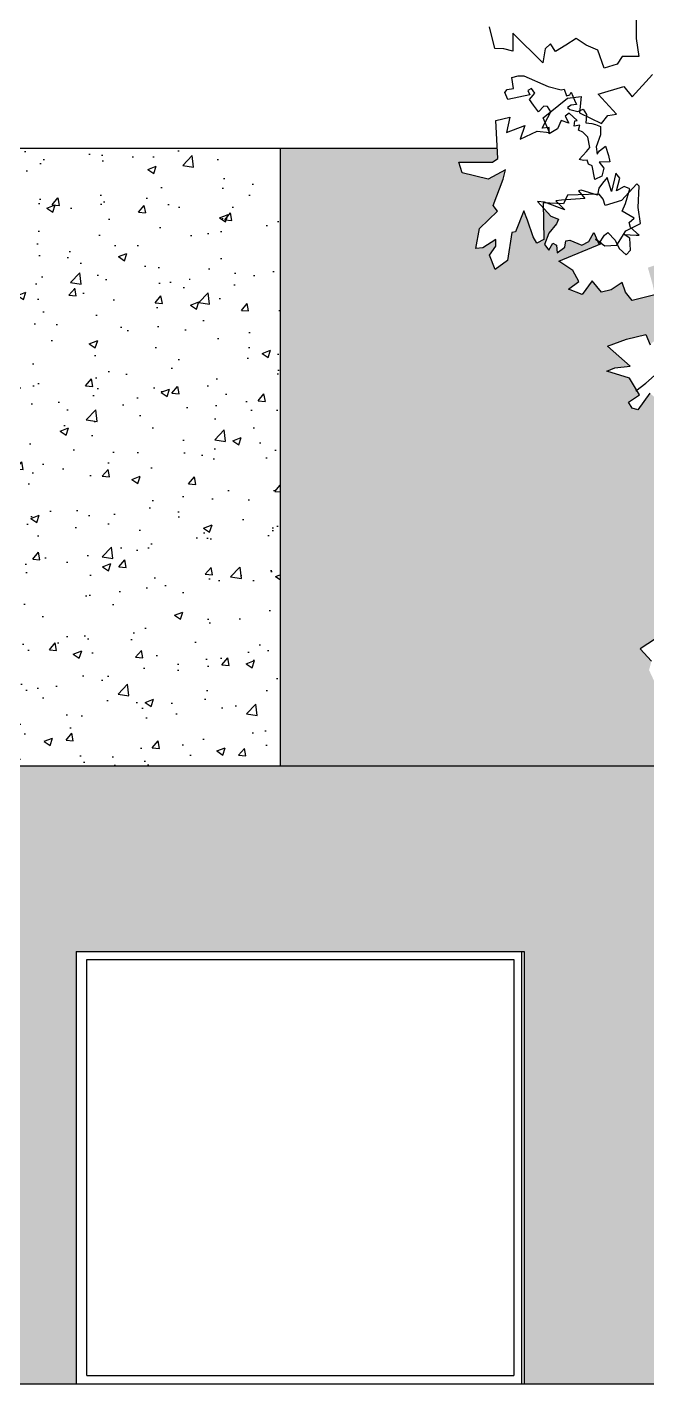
# Model space of a CAD drawing. Header units: millimetres. Extents: x -4534 to 16991, y -2575 to 14176.
# Drawn here: x 7261 to 7562, y 13188 to 13847 of the extents above; entities that cross this region are included whole.
import ezdxf

# ---------------------------------------------------------------- set-up
doc = ezdxf.new("R2010")
doc.units = ezdxf.units.MM
doc.layers.add('Albero_foglie', color=104, linetype='Continuous')
doc.layers.add('MURO', color=44, linetype='Continuous')

msp = doc.modelspace()

# ---------------------------------------------------------------- hatches: boundary and pattern name
h = msp.add_hatch()
h.set_pattern_fill('AR-CONC', color=256, scale=0.23)
h.paths.add_polyline_path([(7384.17, 13788.07), (6712.67, 13788.07), (6712.67, 13488.07), (6715.45, 13488.07), (6715.45, 13698.07), (7220.97, 13698.07), (7220.97, 13488.07), (7384.17, 13488.07)])
h = msp.add_hatch()
h.set_pattern_fill('AR-CONC', color=256, scale=0.23)
h.paths.add_polyline_path([(7285.18, 13398.07), (7501.42, 13398.07), (7502.75, 13398.07), (7502.75, 13188.07), (7725.58, 13188.07), (7725.58, 13398.07), (7814.02, 13398.07), (7805.27, 13435.21), (7776.5, 13482.75), (7770.57, 13488.07), (6712.67, 13488.07), (6712.67, 13398.07), (7168.78, 13398.07), (7168.78, 13188.07), (7285.18, 13188.07)])
h.paths.add_polyline_path([(7975.16, 13488.07), (7851.53, 13488.07), (7850.06, 13480.69), (7850.44, 13469.17), (7849.96, 13453.23), (7847.92, 13439.86), (7849.32, 13414.48), (7849.51, 13398.07), (7975.16, 13398.07)])
h.paths.add_polyline_path([(7799.26, 13488.07), (7781.79, 13488.07), (7800.95, 13461.71)], flags=17)
at = {"layer": 'MURO'}
h = msp.add_hatch(dxfattribs=at)
h.set_pattern_fill('GRAVEL', color=256, scale=2)
h.paths.add_polyline_path([(8319.27, 13788.07), (8130.65, 13788.07), (8130.93, 13787.06), (8137.26, 13785.8), (8140.35, 13779.92), (8139.46, 13772.2), (8134.47, 13776.82), (8132.12, 13771.7), (8129.02, 13769.36), (8127.25, 13770.37), (8124.18, 13772.28), (8102.85, 13770.7), (8100.41, 13764.55), (8108.77, 13766.83), (8112.75, 13768.66), (8114.77, 13755.76), (8117.56, 13756.52), (8124.77, 13754.75), (8135.79, 13755.51), (8134.64, 13751.46), (8132.43, 13748.62), (8129.2, 13744), (8121.16, 13743.3), (8118.19, 13743.24), (8114.39, 13740.71), (8109.38, 13737.11), (8102.68, 13739.76), (8097.61, 13739.13), (8094.58, 13742.04), (8070.7, 13729.4), (8068.22, 13726.93), (8074.41, 13719.51), (8073.17, 13715.19), (8085.54, 13717.04), (8087.4, 13715.8), (8085.54, 13710.86), (8083.07, 13710.86), (8082.45, 13707.15), (8089.26, 13701.59), (8091.73, 13701.59), (8097.3, 13700.36), (8091.11, 13695.41), (8104.1, 13690.47), (8107.81, 13688.61), (8094.82, 13679.96), (8090.49, 13681.82), (8089.26, 13683.67), (8081.21, 13680.58), (8081.83, 13676.87), (8091.11, 13673.78), (8085.54, 13657.72), (8081.83, 13663.28), (8078.12, 13662.66), (8083.69, 13652.15), (8080.6, 13645.36), (8070.7, 13644.74), (8065.13, 13639.8), (8062.66, 13634.23), (8057.09, 13628.05), (8053.38, 13628.67), (8045.53, 13624.84), (8038.25, 13631.14), (8025.63, 13628.72), (8020.29, 13623.87), (8008.15, 13631.63), (7997.26, 13627.65), (7990.57, 13626.32), (7995.25, 13621.64), (7992.58, 13618.97), (7985.89, 13621.64), (7985.89, 13616.96), (7977.86, 13619.64), (7975.86, 13615.63), (7973.18, 13612.29), (7967.16, 13618.3), (7970.51, 13610.28), (7968.5, 13606.94), (7963.82, 13610.95), (7963.15, 13618.3), (7956.46, 13614.29), (7947.77, 13611.16), (7943.33, 13614.13), (7938.28, 13617.39), (7929.81, 13620.65), (7927.96, 13609.52), (7923.63, 13596.55), (7931.05, 13591.6), (7926.72, 13584.8), (7923.63, 13578.01), (7925.48, 13576.15), (7921.77, 13574.92), (7914.97, 13581.71), (7913.73, 13585.42), (7905.69, 13586.66), (7908.78, 13582.95), (7908.78, 13576.15), (7907.72, 13571.89), (7910.38, 13570.11), (7912.23, 13564.57), (7903.6, 13557.18), (7903.6, 13555.33), (7889.42, 13565.19), (7882.02, 13562.11), (7880.17, 13564.57), (7873.39, 13561.49), (7871.54, 13557.18), (7867.84, 13555.33), (7865.53, 13558.21), (7851.53, 13488.07), (7975.16, 13488.07), (7975.16, 13188.07), (8319.27, 13188.07)])
h.paths.add_polyline_path([(6569.27, 13788.07), (6319.27, 13788.07), (6319.27, 13188.07), (6569.27, 13188.07)])
h.paths.add_polyline_path([(7744.01, 13511.16), (7736.6, 13514.76), (7726.8, 13510.72), (7714.16, 13515.44), (7703.08, 13509.92), (7673.2, 13509.5), (7655.33, 13509.45), (7646.94, 13504.48), (7645.96, 13502.78), (7641.73, 13498.18), (7641.07, 13494.26), (7634.56, 13495.96), (7630.28, 13490.49), (7627.79, 13500.76), (7625.47, 13498.7), (7623.93, 13494.83), (7620.67, 13499.42), (7618.09, 13500.45), (7608.54, 13495.29), (7605.53, 13498.56), (7601.83, 13500.97), (7608.32, 13506.75), (7587.85, 13508.08), (7592.13, 13513.55), (7592.33, 13517.06), (7587.89, 13516.44), (7586.91, 13522.22), (7585.92, 13528.01), (7580.29, 13529.66), (7574.71, 13532.19), (7566.15, 13528.73), (7563.41, 13534.62), (7564.54, 13538.95), (7559.16, 13544.99), (7566.49, 13549.85), (7575.31, 13557.69), (7567.66, 13562.55), (7575.66, 13571.32), (7582, 13574.47), (7588.92, 13572.3), (7591.09, 13571.74), (7590.59, 13562.96), (7593.53, 13560.58), (7600.65, 13561.93), (7596.42, 13557.33), (7600.92, 13551.34), (7601.49, 13546.03), (7608.2, 13547.83), (7610.26, 13553), (7614.65, 13552.74), (7614.39, 13555.83), (7615.01, 13558.88), (7609.07, 13562.75), (7610.66, 13567.5), (7606.73, 13575.66), (7600.9, 13573.8), (7598.93, 13577.88), (7595.27, 13575.45), (7592.38, 13578.71), (7592.78, 13585.73), (7593.92, 13590.06), (7598.82, 13591.1), (7592.2, 13598.53), (7595.45, 13601.42), (7601.91, 13598.84), (7603.09, 13604.06), (7611.14, 13606.22), (7609.23, 13611.18), (7616.6, 13616.91), (7626.12, 13619.54), (7635.5, 13624.4), (7632.53, 13626.18), (7620.19, 13631.16), (7577.66, 13636.16), (7577.23, 13641.77), (7576.36, 13644.36), (7579.82, 13642.64), (7585.25, 13646.17), (7576.35, 13659.46), (7573.33, 13662.05), (7571.86, 13664.73), (7571.27, 13664.99), (7570.3, 13663.27), (7563.82, 13669.08), (7557.94, 13660.95), (7555.19, 13661.81), (7553.4, 13664.78), (7558.72, 13668.26), (7553.84, 13676.29), (7542.83, 13679.73), (7546.82, 13681.36), (7554.19, 13682.22), (7543.17, 13691.87), (7552.41, 13695.33), (7561.85, 13697.51), (7563.95, 13692.62), (7569.33, 13697.74), (7567.91, 13700.45), (7572.53, 13702.18), (7573.07, 13702.92), (7573.52, 13708.22), (7571.55, 13716.39), (7573.69, 13719.35), (7576.79, 13724.42), (7574, 13727.56), (7566.55, 13731.26), (7562.83, 13730), (7565.06, 13722.2), (7566.25, 13716.84), (7555.27, 13714.08), (7552, 13718.12), (7550.28, 13722.74), (7544.96, 13719.27), (7540.24, 13718.18), (7535.76, 13723.66), (7530.96, 13717), (7524.35, 13719.52), (7529.3, 13723.26), (7526.46, 13728.69), (7519.55, 13733.12), (7540.37, 13741.71), (7539.48, 13742.36), (7539, 13741.65), (7536.61, 13747.13), (7534.21, 13742.68), (7530.78, 13740.97), (7524.96, 13743.36), (7522.91, 13743.02), (7522.57, 13739.94), (7518.8, 13737.2), (7518.46, 13740.97), (7516.74, 13741.99), (7514.69, 13738.57), (7512.63, 13741.31), (7514.69, 13746.78), (7518.46, 13751.23), (7519.48, 13753.63), (7515.72, 13755), (7512.03, 13759.06), (7512.25, 13743.7), (7508.96, 13741.98), (7507.05, 13745), (7504.32, 13753.1), (7502.65, 13757.58), (7498.58, 13747.43), (7496.73, 13747.13), (7494.65, 13733.49), (7488.7, 13729.2), (7485.92, 13736.11), (7489.03, 13740.41), (7488.97, 13743.73), (7482.74, 13739.63), (7479.23, 13739.3), (7480.98, 13749.09), (7489.85, 13757.41), (7487.75, 13760.16), (7492.56, 13773.05), (7493.74, 13777.52), (7485.2, 13773.05), (7472.61, 13776), (7471.06, 13781.21), (7487.44, 13781.25), (7490, 13783.08), (7489.71, 13788.07), (7384.17, 13788.07), (7384.17, 13488.07), (7770.57, 13488.07), (7766.7, 13491.54), (7760.77, 13498.55)])

# ---------------------------------------------------------------- linework, layer by layer
for p, q in [((6569.27, 13788.07), (7384.17, 13788.07)), ((7384.17, 13788.07), (7384.17, 13488.07)), ((7384.17, 13788.07), (7489.71, 13788.07)), ((6712.67, 13488.07), (7770.57, 13488.07)), ((7285.18, 13398.07), (7285.18, 13188.07)), ((7285.18, 13398.07), (7501.42, 13398.07)), ((7501.42, 13398.07), (7501.42, 13188.07)), ((7501.42, 13398.07), (7502.75, 13398.07)), ((7502.75, 13398.07), (7502.75, 13188.07)), ((6140.9, 13188.07), (8523.68, 13188.07)), ((7290.28, 13192.07), (7497.68, 13192.07))]:
    msp.add_line(p, q)
msp.add_lwpolyline([(7290.28, 13192.07), (7290.28, 13394.07), (7497.68, 13394.07), (7497.68, 13192.07)])
at = {"layer": 'Albero_foglie'}
for p, q in [((7488.47, 13836.38), (7485.98, 13846.94)), ((7557.18, 13853.03), (7557.18, 13841.23)), ((7511.78, 13829.42), (7497.18, 13843.84)), ((7497.18, 13843.84), (7497.18, 13835.14)), ((7527.95, 13841.23), (7522.98, 13838.12)), ((7532.93, 13838.12), (7527.95, 13841.23)), ((7557.18, 13841.23), (7558.43, 13832.53)), ((7492.92, 13836.3), (7488.47, 13836.38)), ((7497.18, 13835.14), (7492.92, 13836.3)), ((7513.02, 13836.26), (7511.78, 13829.42)), ((7515.51, 13838.74), (7513.02, 13836.26)), ((7518, 13835.01), (7515.51, 13838.74)), ((7522.98, 13838.12), (7518, 13835.01)), ((7538.52, 13835.63), (7532.93, 13838.12)), ((7541.63, 13826.94), (7538.52, 13835.63)), ((7547.85, 13828.8), (7541.63, 13826.94)), ((7550.34, 13832.53), (7547.85, 13828.8)), ((7558.43, 13832.53), (7550.34, 13832.53)), ((7496.75, 13822.37), (7499.91, 13823.08)), ((7497.63, 13816.93), (7496.75, 13822.37)), ((7499.91, 13823.08), (7502.55, 13823.16)), ((7502.55, 13823.16), (7514.33, 13817.98)), ((7555.25, 13812.89), (7565.14, 13823.75)), ((7493.41, 13815), (7494.56, 13816.58)), ((7494.82, 13811.66), (7493.41, 13815)), ((7494.56, 13816.58), (7497.63, 13816.93)), ((7505.46, 13813.86), (7494.82, 13811.66)), ((7506.25, 13817.02), (7504.49, 13815.96)), ((7504.49, 13815.96), (7505.46, 13813.86)), ((7505.28, 13811.66), (7507.92, 13814.73)), ((7507.92, 13814.73), (7506.25, 13817.02)), ((7514.33, 13817.98), (7520.66, 13816.4)), ((7520.66, 13816.4), (7522.24, 13816.75)), ((7522.24, 13816.75), (7523.3, 13813.5)), ((7523.3, 13813.5), (7524.88, 13813.86)), ((7524.88, 13813.86), (7525.58, 13815.17)), ((7525.58, 13815.17), (7527.25, 13811.4)), ((7538.65, 13814.24), (7551.12, 13817.92)), ((7547.57, 13804.52), (7538.65, 13814.24)), ((7551.12, 13817.92), (7555.25, 13812.89)), ((7507.22, 13808.94), (7505.28, 13811.66)), ((7509.77, 13805.69), (7507.22, 13808.94)), ((7512.31, 13808.41), (7509.77, 13805.69)), ((7511.99, 13802.8), (7523.76, 13812.3)), ((7514.16, 13808.32), (7512.31, 13808.41)), ((7515.74, 13805.69), (7514.16, 13808.32)), ((7525.5, 13808.85), (7523.74, 13807.8)), ((7523.74, 13807.8), (7524.97, 13806.74)), ((7523.76, 13812.3), (7530.51, 13813.16)), ((7528.22, 13809.29), (7525.5, 13808.85)), ((7527.25, 13811.4), (7528.22, 13809.29)), ((7528.84, 13805.78), (7531.39, 13807.01)), ((7530.51, 13813.16), (7529.66, 13805.18)), ((7531.39, 13807.01), (7532.97, 13804.37)), ((7488.94, 13801.44), (7495.81, 13803.03)), ((7490, 13783.08), (7488.94, 13801.44)), ((7495.81, 13803.03), (7494.15, 13795.63)), ((7511.53, 13797.78), (7515.74, 13805.69)), ((7515.04, 13795.69), (7511.99, 13802.8)), ((7520.67, 13801.47), (7518.91, 13797.43)), ((7524.45, 13800.16), (7520.67, 13801.47)), ((7524.53, 13804.99), (7522.69, 13803.58)), ((7522.69, 13803.58), (7524.45, 13800.16)), ((7528.49, 13801.39), (7524.53, 13804.99)), ((7524.97, 13806.74), (7528.84, 13805.78)), ((7527.08, 13798.75), (7527.35, 13801.3)), ((7527.35, 13801.3), (7528.49, 13801.39)), ((7529.66, 13805.18), (7540.23, 13800.01)), ((7532.8, 13802.18), (7532.71, 13800.33)), ((7532.97, 13804.37), (7532.8, 13802.18)), ((7540.23, 13800.01), (7543.41, 13803.85)), ((7543.41, 13803.85), (7547.57, 13804.52)), ((7494.15, 13795.63), (7503.11, 13798.98)), ((7503.11, 13798.98), (7500.84, 13792.44)), ((7500.84, 13792.44), (7508.99, 13796.37)), ((7508.99, 13796.37), (7515.04, 13795.69)), ((7514.96, 13798.05), (7511.53, 13797.78)), ((7514.96, 13795.06), (7514.96, 13798.05)), ((7518.91, 13797.43), (7514.96, 13795.06)), ((7529.81, 13799.19), (7527.08, 13798.75)), ((7529.2, 13796.73), (7529.81, 13799.19)), ((7531.22, 13795.85), (7529.2, 13796.73)), ((7533.59, 13793.39), (7531.22, 13795.85)), ((7532.71, 13800.33), (7535.61, 13799.98)), ((7535.61, 13799.98), (7537.37, 13799.54)), ((7537.37, 13799.54), (7539.74, 13798.58)), ((7539.83, 13794.45), (7537.64, 13788.65)), ((7539.74, 13798.58), (7539.74, 13795.59)), ((7539.74, 13795.59), (7539.83, 13794.45)), ((7532.98, 13786.46), (7534.56, 13788.3)), ((7534.56, 13788.3), (7533.59, 13793.39)), ((7537.64, 13788.65), (7538.25, 13785.14)), ((7539.4, 13786.72), (7542.21, 13789)), ((7542.21, 13789), (7543.7, 13784.52)), ((7471.06, 13781.21), (7487.44, 13781.25)), ((7472.61, 13776), (7471.06, 13781.21)), ((7487.44, 13781.25), (7490, 13783.08)), ((7529.38, 13782.5), (7532.98, 13786.46)), ((7531.49, 13781.98), (7529.38, 13782.5)), ((7533.42, 13782.24), (7531.49, 13781.98)), ((7534.04, 13780.22), (7533.42, 13782.24)), ((7538.25, 13785.14), (7539.4, 13786.72)), ((7544.41, 13781.36), (7539.13, 13781.19)), ((7539.13, 13781.19), (7541.42, 13778.38)), ((7543.7, 13784.52), (7544.41, 13781.36)), ((7485.2, 13773.05), (7472.61, 13776)), ((7493.74, 13777.52), (7485.2, 13773.05)), ((7492.56, 13773.05), (7493.74, 13777.52)), ((7535.71, 13779.43), (7534.04, 13780.22)), ((7537.03, 13772.76), (7535.71, 13779.43)), ((7540.46, 13774.51), (7537.03, 13772.76)), ((7541.42, 13778.38), (7540.46, 13774.51)), ((7547.22, 13775.87), (7545.17, 13766.97)), ((7549.28, 13773.47), (7547.22, 13775.87)), ((7487.75, 13760.16), (7492.56, 13773.05)), ((7530.44, 13767.66), (7529.07, 13767.31)), ((7538.32, 13765.26), (7530.44, 13767.66)), ((7539, 13768.68), (7538.32, 13765.26)), ((7540.72, 13771.08), (7539, 13768.68)), ((7543.11, 13773.81), (7540.72, 13771.08)), ((7545.17, 13766.97), (7543.11, 13773.81)), ((7547.57, 13767.31), (7549.28, 13773.47)), ((7551.33, 13769.37), (7547.57, 13767.31)), ((7557.52, 13770.74), (7550.04, 13762.64)), ((7554.07, 13768.34), (7551.33, 13769.37)), ((7552.02, 13761.15), (7554.07, 13768.34)), ((7558.67, 13769.51), (7557.52, 13770.74)), ((7558.19, 13759.21), (7558.67, 13769.51)), ((7512.63, 13761.84), (7509.21, 13762.18)), ((7509.21, 13762.18), (7515.72, 13755)), ((7521.82, 13760.93), (7512, 13761.47)), ((7512, 13761.47), (7512.25, 13743.7)), ((7522.57, 13758.08), (7512.63, 13761.84)), ((7520.85, 13762.87), (7518.11, 13762.52)), ((7518.11, 13762.52), (7522.57, 13758.08)), ((7532.15, 13763.55), (7520.85, 13762.87)), ((7523.73, 13765.27), (7521.82, 13760.93)), ((7539.11, 13765.63), (7523.73, 13765.27)), ((7529.07, 13767.31), (7532.15, 13763.55)), ((7541.14, 13763.34), (7539.11, 13765.63)), ((7542.13, 13760.18), (7541.14, 13763.34)), ((7550.04, 13762.64), (7542.13, 13760.18)), ((7550.31, 13757.39), (7552.02, 13761.15)), ((7480.98, 13749.09), (7489.85, 13757.41)), ((7489.85, 13757.41), (7487.75, 13760.16)), ((7502.65, 13757.58), (7498.58, 13747.43)), ((7504.32, 13753.1), (7502.65, 13757.58)), ((7515.72, 13755), (7519.48, 13753.63)), ((7556.13, 13753.97), (7550.31, 13757.39)), ((7559.19, 13751.54), (7558.19, 13759.21)), ((7479.23, 13739.3), (7480.98, 13749.09)), ((7507.05, 13745), (7504.32, 13753.1)), ((7518.46, 13751.23), (7514.69, 13746.78)), ((7519.48, 13753.63), (7518.46, 13751.23)), ((7547.68, 13740.94), (7552.12, 13747.86)), ((7552.12, 13747.86), (7559.19, 13751.54)), ((7553.73, 13751.92), (7556.13, 13753.97)), ((7554.42, 13749.52), (7553.73, 13751.92)), ((7558.53, 13745.76), (7554.42, 13749.52)), ((7488.97, 13743.73), (7482.74, 13739.63)), ((7489.03, 13740.41), (7488.97, 13743.73)), ((7496.73, 13747.13), (7494.65, 13733.49)), ((7498.58, 13747.43), (7496.73, 13747.13)), ((7508.96, 13741.98), (7507.05, 13745)), ((7512.25, 13743.7), (7508.96, 13741.98)), ((7514.69, 13746.78), (7512.63, 13741.31)), ((7512.63, 13741.31), (7514.69, 13738.57)), ((7514.69, 13738.57), (7516.74, 13741.99)), ((7516.74, 13741.99), (7518.46, 13740.97)), ((7519.55, 13733.12), (7540.37, 13741.71)), ((7522.57, 13739.94), (7522.91, 13743.02)), ((7522.91, 13743.02), (7524.96, 13743.36)), ((7524.96, 13743.36), (7530.78, 13740.97)), ((7530.78, 13740.97), (7534.21, 13742.68)), ((7534.21, 13742.68), (7536.61, 13747.13)), ((7536.61, 13747.13), (7539, 13741.65)), ((7540.37, 13741.71), (7537.41, 13743.85)), ((7537.41, 13743.85), (7541.85, 13740.65)), ((7539, 13741.65), (7541.74, 13745.76)), ((7541.74, 13745.76), (7543.46, 13747.13)), ((7543.46, 13747.13), (7546.88, 13743.36)), ((7546.88, 13743.36), (7548.94, 13739.26)), ((7554.07, 13744.39), (7551.33, 13746.1)), ((7551.33, 13746.1), (7557.16, 13745.76)), ((7554.42, 13738.57), (7554.07, 13744.39)), ((7557.16, 13745.76), (7558.53, 13745.76)), ((7482.74, 13739.63), (7479.23, 13739.3)), ((7485.92, 13736.11), (7489.03, 13740.41)), ((7488.7, 13729.2), (7485.92, 13736.11)), ((7518.46, 13740.97), (7518.8, 13737.2)), ((7518.8, 13737.2), (7522.57, 13739.94)), ((7541.85, 13740.65), (7547.68, 13740.94)), ((7548.94, 13739.26), (7552.36, 13736.18)), ((7552.36, 13736.18), (7554.42, 13738.57)), ((7494.65, 13733.49), (7488.7, 13729.2)), ((7526.46, 13728.69), (7519.55, 13733.12)), ((7529.3, 13723.26), (7526.46, 13728.69)), ((7524.35, 13719.52), (7529.3, 13723.26)), ((7535.76, 13723.66), (7530.96, 13717)), ((7540.24, 13718.18), (7535.76, 13723.66)), ((7550.28, 13722.74), (7544.96, 13719.27)), ((7552, 13718.12), (7550.28, 13722.74)), ((7530.96, 13717), (7524.35, 13719.52)), ((7544.96, 13719.27), (7540.24, 13718.18)), ((7555.27, 13714.08), (7552, 13718.12)), ((7566.25, 13716.84), (7555.27, 13714.08)), ((7543.17, 13691.87), (7552.41, 13695.33)), ((7552.41, 13695.33), (7561.85, 13697.51)), ((7561.85, 13697.51), (7563.95, 13692.62)), ((7554.19, 13682.22), (7543.17, 13691.87)), ((7546.82, 13681.36), (7554.19, 13682.22)), ((7542.83, 13679.73), (7546.82, 13681.36)), ((7553.84, 13676.29), (7542.83, 13679.73)), ((7558.72, 13668.26), (7553.84, 13676.29)), ((7561.76, 13673.87), (7565.98, 13677.58)), ((7556.93, 13670.25), (7561.76, 13673.87)), ((7563.82, 13669.08), (7557.94, 13660.95)), ((7553.4, 13664.78), (7558.72, 13668.26)), ((7555.19, 13661.81), (7553.4, 13664.78)), ((7557.94, 13660.95), (7555.19, 13661.81)), ((7566.49, 13549.85), (7559.16, 13544.99)), ((7559.16, 13544.99), (7564.54, 13538.95))]:
    msp.add_line(p, q, dxfattribs=at)

doc.saveas('drawing.dxf')
